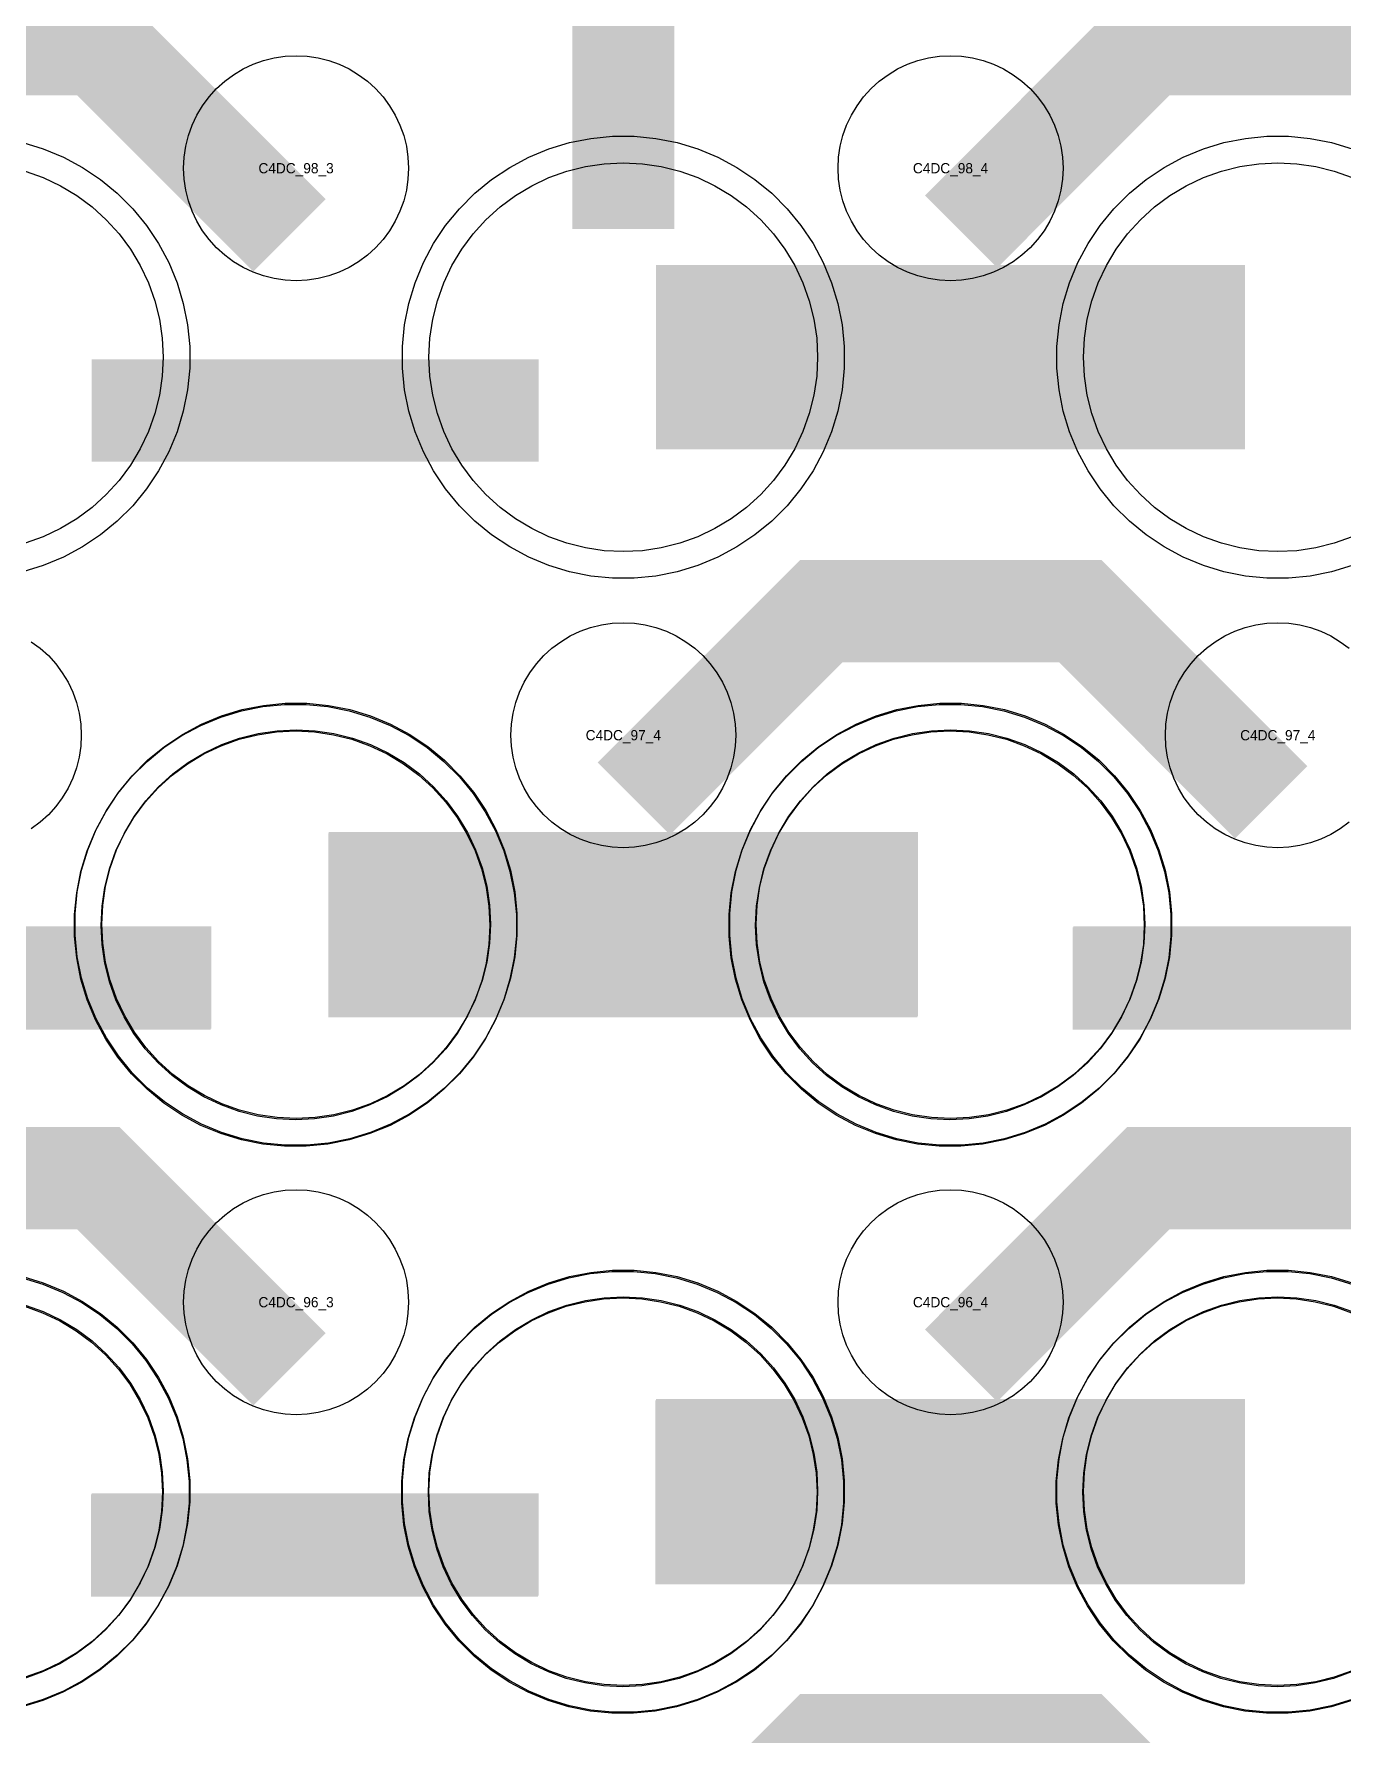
# Model space of a CAD drawing. Extents: x -11880 to 11880, y -14992 to 14992.
# Drawn here: x -10864.1 to -10544.1, y -1597 to -1181.3 of the extents above; entities that cross this region are included whole.
import ezdxf
from ezdxf.enums import TextEntityAlignment as Align

# ---------------------------------------------------------------- set-up
doc = ezdxf.new("R2010")
doc.units = 0
doc.header["$MEASUREMENT"] = 0
for name, color, linetype in [('GDS_775_DT_237', 138, 'CONTINUOUS'), ('RDL1_FS', 34, 'CONTINUOUS'), ('RDL_BS', 160, 'CONTINUOUS')]:
    doc.layers.add(name, color=color, linetype=linetype)

msp = doc.modelspace()

# ---------------------------------------------------------------- linework, layer by layer
at = {"layer": 'RDL1_FS'}
for points in [[(-10720, -1307.794), (-10724.657, -1307.565), (-10729.268, -1306.881), (-10733.791, -1305.749), (-10738.181, -1304.177), (-10742.395, -1302.185), (-10746.395, -1299.787), (-10750.14, -1297.009), (-10753.594, -1293.879), (-10756.724, -1290.425), (-10759.502, -1286.68), (-10761.9, -1282.68), (-10763.892, -1278.466), (-10765.464, -1274.076), (-10766.596, -1269.553), (-10767.28, -1264.942), (-10767.509, -1260.285), (-10767.28, -1255.628), (-10766.596, -1251.017), (-10765.464, -1246.494), (-10763.892, -1242.104), (-10761.9, -1237.89), (-10759.502, -1233.89), (-10756.724, -1230.145), (-10753.594, -1226.691), (-10750.14, -1223.561), (-10746.395, -1220.783), (-10742.395, -1218.385), (-10738.181, -1216.393), (-10733.791, -1214.821), (-10729.268, -1213.689), (-10724.657, -1213.005), (-10720, -1212.776), (-10715.343, -1213.005), (-10710.732, -1213.689), (-10706.209, -1214.821), (-10701.819, -1216.393), (-10697.605, -1218.385), (-10693.605, -1220.783), (-10689.86, -1223.561), (-10686.406, -1226.691), (-10683.276, -1230.145), (-10680.498, -1233.89), (-10678.1, -1237.89), (-10676.108, -1242.104), (-10674.536, -1246.494), (-10673.404, -1251.017), (-10672.72, -1255.628), (-10672.491, -1260.285), (-10672.72, -1264.942), (-10673.404, -1269.553), (-10674.536, -1274.076), (-10676.108, -1278.466), (-10678.1, -1282.68), (-10680.498, -1286.68), (-10683.276, -1290.425), (-10686.406, -1293.879), (-10689.86, -1297.009), (-10693.605, -1299.787), (-10697.605, -1302.185), (-10701.819, -1304.177), (-10706.209, -1305.749), (-10710.732, -1306.881), (-10715.343, -1307.565)], [(-10800, -1446.359), (-10804.657, -1446.13), (-10809.268, -1445.446), (-10813.791, -1444.314), (-10818.181, -1442.742), (-10822.395, -1440.75), (-10826.395, -1438.352), (-10830.14, -1435.574), (-10833.594, -1432.444), (-10836.724, -1428.99), (-10839.502, -1425.245), (-10841.9, -1421.245), (-10843.892, -1417.031), (-10845.464, -1412.641), (-10846.596, -1408.118), (-10847.28, -1403.507), (-10847.509, -1398.85), (-10847.28, -1394.193), (-10846.596, -1389.582), (-10845.464, -1385.059), (-10843.892, -1380.669), (-10841.9, -1376.455), (-10839.502, -1372.455), (-10836.724, -1368.71), (-10833.594, -1365.256), (-10830.14, -1362.126), (-10826.395, -1359.348), (-10822.395, -1356.95), (-10818.181, -1354.958), (-10813.791, -1353.386), (-10809.268, -1352.254), (-10804.657, -1351.57), (-10800, -1351.341), (-10795.343, -1351.57), (-10790.732, -1352.254), (-10786.209, -1353.386), (-10781.819, -1354.958), (-10777.605, -1356.95), (-10773.605, -1359.348), (-10769.86, -1362.126), (-10766.406, -1365.256), (-10763.276, -1368.71), (-10760.498, -1372.455), (-10758.1, -1376.455), (-10756.108, -1380.669), (-10754.536, -1385.059), (-10753.404, -1389.582), (-10752.72, -1394.193), (-10752.491, -1398.85), (-10752.72, -1403.507), (-10753.404, -1408.118), (-10754.536, -1412.641), (-10756.108, -1417.031), (-10758.1, -1421.245), (-10760.498, -1425.245), (-10763.276, -1428.99), (-10766.406, -1432.444), (-10769.86, -1435.574), (-10773.605, -1438.352), (-10777.605, -1440.75), (-10781.819, -1442.742), (-10786.209, -1444.314), (-10790.732, -1445.446), (-10795.343, -1446.13)], [(-10640, -1446.359), (-10644.657, -1446.13), (-10649.268, -1445.446), (-10653.791, -1444.314), (-10658.181, -1442.742), (-10662.395, -1440.75), (-10666.395, -1438.352), (-10670.14, -1435.574), (-10673.594, -1432.444), (-10676.724, -1428.99), (-10679.502, -1425.245), (-10681.9, -1421.245), (-10683.892, -1417.031), (-10685.464, -1412.641), (-10686.596, -1408.118), (-10687.28, -1403.507), (-10687.509, -1398.85), (-10687.28, -1394.193), (-10686.596, -1389.582), (-10685.464, -1385.059), (-10683.892, -1380.669), (-10681.9, -1376.455), (-10679.502, -1372.455), (-10676.724, -1368.71), (-10673.594, -1365.256), (-10670.14, -1362.126), (-10666.395, -1359.348), (-10662.395, -1356.95), (-10658.181, -1354.958), (-10653.791, -1353.386), (-10649.268, -1352.254), (-10644.657, -1351.57), (-10640, -1351.341), (-10635.343, -1351.57), (-10630.732, -1352.254), (-10626.209, -1353.386), (-10621.819, -1354.958), (-10617.605, -1356.95), (-10613.605, -1359.348), (-10609.86, -1362.126), (-10606.406, -1365.256), (-10603.276, -1368.71), (-10600.498, -1372.455), (-10598.1, -1376.455), (-10596.108, -1380.669), (-10594.536, -1385.059), (-10593.404, -1389.582), (-10592.72, -1394.193), (-10592.491, -1398.85), (-10592.72, -1403.507), (-10593.404, -1408.118), (-10594.536, -1412.641), (-10596.108, -1417.031), (-10598.1, -1421.245), (-10600.498, -1425.245), (-10603.276, -1428.99), (-10606.406, -1432.444), (-10609.86, -1435.574), (-10613.605, -1438.352), (-10617.605, -1440.75), (-10621.819, -1442.742), (-10626.209, -1444.314), (-10630.732, -1445.446), (-10635.343, -1446.13)], [(-10720, -1584.924), (-10724.657, -1584.695), (-10729.268, -1584.011), (-10733.791, -1582.879), (-10738.181, -1581.307), (-10742.395, -1579.315), (-10746.395, -1576.917), (-10750.14, -1574.139), (-10753.594, -1571.009), (-10756.724, -1567.555), (-10759.502, -1563.81), (-10761.9, -1559.81), (-10763.892, -1555.596), (-10765.464, -1551.206), (-10766.596, -1546.683), (-10767.28, -1542.072), (-10767.509, -1537.415), (-10767.28, -1532.758), (-10766.596, -1528.147), (-10765.464, -1523.624), (-10763.892, -1519.234), (-10761.9, -1515.02), (-10759.502, -1511.02), (-10756.724, -1507.275), (-10753.594, -1503.821), (-10750.14, -1500.691), (-10746.395, -1497.913), (-10742.395, -1495.515), (-10738.181, -1493.523), (-10733.791, -1491.951), (-10729.268, -1490.819), (-10724.657, -1490.135), (-10720, -1489.906), (-10715.343, -1490.135), (-10710.732, -1490.819), (-10706.209, -1491.951), (-10701.819, -1493.523), (-10697.605, -1495.515), (-10693.605, -1497.913), (-10689.86, -1500.691), (-10686.406, -1503.821), (-10683.276, -1507.275), (-10680.498, -1511.02), (-10678.1, -1515.02), (-10676.108, -1519.234), (-10674.536, -1523.624), (-10673.404, -1528.147), (-10672.72, -1532.758), (-10672.491, -1537.415), (-10672.72, -1542.072), (-10673.404, -1546.683), (-10674.536, -1551.206), (-10676.108, -1555.596), (-10678.1, -1559.81), (-10680.498, -1563.81), (-10683.276, -1567.555), (-10686.406, -1571.009), (-10689.86, -1574.139), (-10693.605, -1576.917), (-10697.605, -1579.315), (-10701.819, -1581.307), (-10706.209, -1582.879), (-10710.732, -1584.011), (-10715.343, -1584.695)]]:
    msp.add_lwpolyline(points, close=True, dxfattribs=at)
for points in [[(-10541.819, -1304.177), (-10546.209, -1305.749), (-10550.732, -1306.881), (-10555.343, -1307.565), (-10560, -1307.794), (-10564.657, -1307.565), (-10569.268, -1306.881), (-10573.791, -1305.749), (-10578.181, -1304.177), (-10582.395, -1302.185), (-10586.395, -1299.787), (-10590.14, -1297.009), (-10593.594, -1293.879), (-10596.724, -1290.425), (-10599.502, -1286.68), (-10601.9, -1282.68), (-10603.892, -1278.466), (-10605.464, -1274.076), (-10606.596, -1269.553), (-10607.28, -1264.942), (-10607.509, -1260.285), (-10607.28, -1255.628), (-10606.596, -1251.017), (-10605.464, -1246.494), (-10603.892, -1242.104), (-10601.9, -1237.89), (-10599.502, -1233.89), (-10596.724, -1230.145), (-10593.594, -1226.691), (-10590.14, -1223.561), (-10586.395, -1220.783), (-10582.395, -1218.385), (-10578.181, -1216.393), (-10573.791, -1214.821), (-10569.268, -1213.689), (-10564.657, -1213.005), (-10560, -1212.776), (-10555.343, -1213.005), (-10550.732, -1213.689), (-10546.209, -1214.821), (-10541.819, -1216.393)], [(-10866.209, -1214.821), (-10861.819, -1216.393), (-10857.605, -1218.385), (-10853.605, -1220.783), (-10849.86, -1223.561), (-10846.406, -1226.691), (-10843.276, -1230.145), (-10840.498, -1233.89), (-10838.1, -1237.89), (-10836.108, -1242.104), (-10834.536, -1246.494), (-10833.404, -1251.017), (-10832.72, -1255.628), (-10832.491, -1260.285), (-10832.72, -1264.942), (-10833.404, -1269.553), (-10834.536, -1274.076), (-10836.108, -1278.466), (-10838.1, -1282.68), (-10840.498, -1286.68), (-10843.276, -1290.425), (-10846.406, -1293.879), (-10849.86, -1297.009), (-10853.605, -1299.787), (-10857.605, -1302.185), (-10861.819, -1304.177), (-10866.209, -1305.749)], [(-10866.209, -1491.951), (-10861.819, -1493.523), (-10857.605, -1495.515), (-10853.605, -1497.913), (-10849.86, -1500.691), (-10846.406, -1503.821), (-10843.276, -1507.275), (-10840.498, -1511.02), (-10838.1, -1515.02), (-10836.108, -1519.234), (-10834.536, -1523.624), (-10833.404, -1528.147), (-10832.72, -1532.758), (-10832.491, -1537.415), (-10832.72, -1542.072), (-10833.404, -1546.683), (-10834.536, -1551.206), (-10836.108, -1555.596), (-10838.1, -1559.81), (-10840.498, -1563.81), (-10843.276, -1567.555), (-10846.406, -1571.009), (-10849.86, -1574.139), (-10853.605, -1576.917), (-10857.605, -1579.315), (-10861.819, -1581.307), (-10866.209, -1582.879)], [(-10541.819, -1581.307), (-10546.209, -1582.879), (-10550.732, -1584.011), (-10555.343, -1584.695), (-10560, -1584.924), (-10564.657, -1584.695), (-10569.268, -1584.011), (-10573.791, -1582.879), (-10578.181, -1581.307), (-10582.395, -1579.315), (-10586.395, -1576.917), (-10590.14, -1574.139), (-10593.594, -1571.009), (-10596.724, -1567.555), (-10599.502, -1563.81), (-10601.9, -1559.81), (-10603.892, -1555.596), (-10605.464, -1551.206), (-10606.596, -1546.683), (-10607.28, -1542.072), (-10607.509, -1537.415), (-10607.28, -1532.758), (-10606.596, -1528.147), (-10605.464, -1523.624), (-10603.892, -1519.234), (-10601.9, -1515.02), (-10599.502, -1511.02), (-10596.724, -1507.275), (-10593.594, -1503.821), (-10590.14, -1500.691), (-10586.395, -1497.913), (-10582.395, -1495.515), (-10578.181, -1493.523), (-10573.791, -1491.951), (-10569.268, -1490.819), (-10564.657, -1490.135), (-10560, -1489.906), (-10555.343, -1490.135), (-10550.732, -1490.819), (-10546.209, -1491.951), (-10541.819, -1493.523)]]:
    msp.add_lwpolyline(points, dxfattribs=at)
for points in [[(-10711.998, -1260.285, 45, 45, 0), (-10639.998, -1260.285, 45, 45, 0)], [(-10639.998, -1260.285, 45, 45, 0), (-10567.998, -1260.285, 45, 45, 0)], [(-10791.998, -1398.85, 45, 45, 0), (-10719.998, -1398.85, 45, 45, 0)], [(-10719.998, -1398.85, 45, 45, 0), (-10647.998, -1398.85, 45, 45, 0)], [(-10711.998, -1537.415, 45, 45, 0), (-10639.998, -1537.415, 45, 45, 0)], [(-10639.998, -1537.415, 45, 45, 0), (-10567.998, -1537.415, 45, 45, 0)]]:
    msp.add_lwpolyline(points, format="xyseb", dxfattribs=at)
at = {"layer": 'RDL1_FS', "color": 241, "true_color": 0xf7abae}
for points in [[(-10800.149, -1446.641), (-10804.806, -1446.412), (-10809.417, -1445.728), (-10813.94, -1444.596), (-10818.33, -1443.024), (-10822.544, -1441.032), (-10826.544, -1438.634), (-10830.289, -1435.856), (-10833.743, -1432.726), (-10836.873, -1429.272), (-10839.651, -1425.527), (-10842.049, -1421.527), (-10844.041, -1417.313), (-10845.613, -1412.923), (-10846.745, -1408.4), (-10847.429, -1403.789), (-10847.658, -1399.132), (-10847.429, -1394.475), (-10846.745, -1389.864), (-10845.613, -1385.341), (-10844.041, -1380.951), (-10842.049, -1376.737), (-10839.651, -1372.737), (-10836.873, -1368.992), (-10833.743, -1365.538), (-10830.289, -1362.408), (-10826.544, -1359.63), (-10822.544, -1357.232), (-10818.33, -1355.24), (-10813.94, -1353.668), (-10809.417, -1352.536), (-10804.806, -1351.852), (-10800.149, -1351.623), (-10795.492, -1351.852), (-10790.881, -1352.536), (-10786.358, -1353.668), (-10781.968, -1355.24), (-10777.754, -1357.232), (-10773.754, -1359.63), (-10770.009, -1362.408), (-10766.555, -1365.538), (-10763.425, -1368.992), (-10760.647, -1372.737), (-10758.249, -1376.737), (-10756.257, -1380.951), (-10754.685, -1385.341), (-10753.553, -1389.864), (-10752.869, -1394.475), (-10752.64, -1399.132), (-10752.869, -1403.789), (-10753.553, -1408.4), (-10754.685, -1412.923), (-10756.257, -1417.313), (-10758.249, -1421.527), (-10760.647, -1425.527), (-10763.425, -1429.272), (-10766.555, -1432.726), (-10770.009, -1435.856), (-10773.754, -1438.634), (-10777.754, -1441.032), (-10781.968, -1443.024), (-10786.358, -1444.596), (-10790.881, -1445.728), (-10795.492, -1446.412)], [(-10640.149, -1446.641), (-10644.806, -1446.412), (-10649.417, -1445.728), (-10653.94, -1444.596), (-10658.33, -1443.024), (-10662.544, -1441.032), (-10666.544, -1438.634), (-10670.289, -1435.856), (-10673.743, -1432.726), (-10676.873, -1429.272), (-10679.651, -1425.527), (-10682.049, -1421.527), (-10684.041, -1417.313), (-10685.613, -1412.923), (-10686.745, -1408.4), (-10687.429, -1403.789), (-10687.658, -1399.132), (-10687.429, -1394.475), (-10686.745, -1389.864), (-10685.613, -1385.341), (-10684.041, -1380.951), (-10682.049, -1376.737), (-10679.651, -1372.737), (-10676.873, -1368.992), (-10673.743, -1365.538), (-10670.289, -1362.408), (-10666.544, -1359.63), (-10662.544, -1357.232), (-10658.33, -1355.24), (-10653.94, -1353.668), (-10649.417, -1352.536), (-10644.806, -1351.852), (-10640.149, -1351.623), (-10635.492, -1351.852), (-10630.881, -1352.536), (-10626.358, -1353.668), (-10621.968, -1355.24), (-10617.754, -1357.232), (-10613.754, -1359.63), (-10610.009, -1362.408), (-10606.555, -1365.538), (-10603.425, -1368.992), (-10600.647, -1372.737), (-10598.249, -1376.737), (-10596.257, -1380.951), (-10594.685, -1385.341), (-10593.553, -1389.864), (-10592.869, -1394.475), (-10592.64, -1399.132), (-10592.869, -1403.789), (-10593.553, -1408.4), (-10594.685, -1412.923), (-10596.257, -1417.313), (-10598.249, -1421.527), (-10600.647, -1425.527), (-10603.425, -1429.272), (-10606.555, -1432.726), (-10610.009, -1435.856), (-10613.754, -1438.634), (-10617.754, -1441.032), (-10621.968, -1443.024), (-10626.358, -1444.596), (-10630.881, -1445.728), (-10635.492, -1446.412)], [(-10720.149, -1585.206), (-10724.806, -1584.977), (-10729.417, -1584.293), (-10733.94, -1583.161), (-10738.33, -1581.589), (-10742.544, -1579.597), (-10746.544, -1577.199), (-10750.289, -1574.421), (-10753.743, -1571.291), (-10756.873, -1567.837), (-10759.651, -1564.092), (-10762.049, -1560.092), (-10764.041, -1555.878), (-10765.613, -1551.488), (-10766.745, -1546.965), (-10767.429, -1542.354), (-10767.658, -1537.697), (-10767.429, -1533.04), (-10766.745, -1528.429), (-10765.613, -1523.906), (-10764.041, -1519.516), (-10762.049, -1515.302), (-10759.651, -1511.302), (-10756.873, -1507.557), (-10753.743, -1504.103), (-10750.289, -1500.973), (-10746.544, -1498.195), (-10742.544, -1495.797), (-10738.33, -1493.805), (-10733.94, -1492.233), (-10729.417, -1491.101), (-10724.806, -1490.417), (-10720.149, -1490.188), (-10715.492, -1490.417), (-10710.881, -1491.101), (-10706.358, -1492.233), (-10701.968, -1493.805), (-10697.754, -1495.797), (-10693.754, -1498.195), (-10690.009, -1500.973), (-10686.555, -1504.103), (-10683.425, -1507.557), (-10680.647, -1511.302), (-10678.249, -1515.302), (-10676.257, -1519.516), (-10674.685, -1523.906), (-10673.553, -1528.429), (-10672.869, -1533.04), (-10672.64, -1537.697), (-10672.869, -1542.354), (-10673.553, -1546.965), (-10674.685, -1551.488), (-10676.257, -1555.878), (-10678.249, -1560.092), (-10680.647, -1564.092), (-10683.425, -1567.837), (-10686.555, -1571.291), (-10690.009, -1574.421), (-10693.754, -1577.199), (-10697.754, -1579.597), (-10701.968, -1581.589), (-10706.358, -1583.161), (-10710.881, -1584.293), (-10715.492, -1584.977)]]:
    msp.add_lwpolyline(points, close=True, dxfattribs=at)
for points in [[(-10792.147, -1399.132, 45, 45, 0), (-10720.147, -1399.132, 45, 45, 0)], [(-10720.147, -1399.132, 45, 45, 0), (-10648.147, -1399.132, 45, 45, 0)], [(-10712.147, -1537.697, 45, 45, 0), (-10640.147, -1537.697, 45, 45, 0)], [(-10640.147, -1537.697, 45, 45, 0), (-10568.147, -1537.697, 45, 45, 0)]]:
    msp.add_lwpolyline(points, format="xyseb", dxfattribs=at)
for points in [[(-10866.358, -1492.233), (-10861.968, -1493.805), (-10857.754, -1495.797), (-10853.754, -1498.195), (-10850.009, -1500.973), (-10846.555, -1504.103), (-10843.425, -1507.557), (-10840.647, -1511.302), (-10838.249, -1515.302), (-10836.257, -1519.516), (-10834.685, -1523.906), (-10833.553, -1528.429), (-10832.869, -1533.04), (-10832.64, -1537.697), (-10832.869, -1542.354), (-10833.553, -1546.965), (-10834.685, -1551.488), (-10836.257, -1555.878), (-10838.249, -1560.092), (-10840.647, -1564.092), (-10843.425, -1567.837), (-10846.555, -1571.291), (-10850.009, -1574.421), (-10853.754, -1577.199), (-10857.754, -1579.597), (-10861.968, -1581.589), (-10866.358, -1583.161)], [(-10541.968, -1581.589), (-10546.358, -1583.161), (-10550.881, -1584.293), (-10555.492, -1584.977), (-10560.149, -1585.206), (-10564.806, -1584.977), (-10569.417, -1584.293), (-10573.94, -1583.161), (-10578.33, -1581.589), (-10582.544, -1579.597), (-10586.544, -1577.199), (-10590.289, -1574.421), (-10593.743, -1571.291), (-10596.873, -1567.837), (-10599.651, -1564.092), (-10602.049, -1560.092), (-10604.041, -1555.878), (-10605.613, -1551.488), (-10606.745, -1546.965), (-10607.429, -1542.354), (-10607.658, -1537.697), (-10607.429, -1533.04), (-10606.745, -1528.429), (-10605.613, -1523.906), (-10604.041, -1519.516), (-10602.049, -1515.302), (-10599.651, -1511.302), (-10596.873, -1507.557), (-10593.743, -1504.103), (-10590.289, -1500.973), (-10586.544, -1498.195), (-10582.544, -1495.797), (-10578.33, -1493.805), (-10573.94, -1492.233), (-10569.417, -1491.101), (-10564.806, -1490.417), (-10560.149, -1490.188), (-10555.492, -1490.417), (-10550.881, -1491.101), (-10546.358, -1492.233), (-10541.968, -1493.805)]]:
    msp.add_lwpolyline(points, dxfattribs=at)
at = {"layer": 'RDL_BS'}
for points in [[(-10720, -1228.945, 25, 25, 0), (-10720, -1122.168, 25, 25, 0)], [(-10720, -1228.945, 25, 25, 0), (-10720, -1122.168, 25, 25, 0)], [(-10801.599, -1230.498, 25, 25, 0), (-10848.313, -1183.784, 25, 25, 0), (-10878.071, -1183.784, 25, 25, 0)], [(-10637.438, -1229.599, 25, 25, 0), (-10591.623, -1183.784, 25, 25, 0), (-10558.07, -1183.784, 25, 25, 0)], [(-10481.599, -1230.498, 25, 25, 0), (-10528.313, -1183.784, 25, 25, 0), (-10558.071, -1183.784, 25, 25, 0)], [(-10849.984, -1273.298, 25, 25, 0), (-10740.719, -1273.298, 25, 25, 0)], [(-10717.438, -1368.164, 25, 25, 0), (-10671.623, -1322.349, 25, 25, 0), (-10638.07, -1322.349, 25, 25, 0)], [(-10561.599, -1369.063, 25, 25, 0), (-10608.313, -1322.349, 25, 25, 0), (-10638.071, -1322.349, 25, 25, 0)], [(-10929.984, -1411.863, 25, 25, 0), (-10820.719, -1411.863, 25, 25, 0)], [(-10609.984, -1411.863, 25, 25, 0), (-10500.719, -1411.863, 25, 25, 0)], [(-10801.599, -1507.628, 25, 25, 0), (-10848.313, -1460.914, 25, 25, 0), (-10878.071, -1460.914, 25, 25, 0)], [(-10637.438, -1506.729, 25, 25, 0), (-10591.623, -1460.914, 25, 25, 0), (-10558.07, -1460.914, 25, 25, 0)], [(-10481.599, -1507.628, 25, 25, 0), (-10528.313, -1460.914, 25, 25, 0), (-10558.071, -1460.914, 25, 25, 0)], [(-10849.984, -1550.428, 25, 25, 0), (-10740.719, -1550.428, 25, 25, 0)], [(-10717.438, -1645.294, 25, 25, 0), (-10671.623, -1599.479, 25, 25, 0), (-10638.07, -1599.479, 25, 25, 0)], [(-10561.599, -1646.193, 25, 25, 0), (-10608.313, -1599.479, 25, 25, 0), (-10638.071, -1599.479, 25, 25, 0)]]:
    msp.add_lwpolyline(points, format="xyseb", dxfattribs=at)
for points in [[(-10800, -1241.591), (-10802.693, -1241.459), (-10805.365, -1241.063), (-10807.984, -1240.406), (-10810.519, -1239.499), (-10812.956, -1238.347), (-10815.28, -1236.954), (-10817.443, -1235.351), (-10819.442, -1233.539), (-10821.254, -1231.54), (-10822.857, -1229.377), (-10824.25, -1227.053), (-10825.402, -1224.616), (-10826.309, -1222.081), (-10826.966, -1219.462), (-10827.362, -1216.79), (-10827.494, -1214.097), (-10827.362, -1211.404), (-10826.966, -1208.732), (-10826.309, -1206.113), (-10825.402, -1203.578), (-10824.25, -1201.141), (-10822.857, -1198.817), (-10821.254, -1196.654), (-10819.442, -1194.655), (-10817.443, -1192.843), (-10815.28, -1191.24), (-10812.956, -1189.847), (-10810.519, -1188.695), (-10807.984, -1187.788), (-10805.365, -1187.131), (-10802.693, -1186.735), (-10800, -1186.603), (-10797.307, -1186.735), (-10794.635, -1187.131), (-10792.016, -1187.788), (-10789.481, -1188.695), (-10787.044, -1189.847), (-10784.72, -1191.24), (-10782.557, -1192.843), (-10780.558, -1194.655), (-10778.746, -1196.654), (-10777.143, -1198.817), (-10775.75, -1201.141), (-10774.598, -1203.578), (-10773.691, -1206.113), (-10773.034, -1208.732), (-10772.638, -1211.404), (-10772.506, -1214.097), (-10772.638, -1216.79), (-10773.034, -1219.462), (-10773.691, -1222.081), (-10774.598, -1224.616), (-10775.75, -1227.053), (-10777.143, -1229.377), (-10778.746, -1231.54), (-10780.558, -1233.539), (-10782.557, -1235.351), (-10784.72, -1236.954), (-10787.044, -1238.347), (-10789.481, -1239.499), (-10792.016, -1240.406), (-10794.635, -1241.063), (-10797.307, -1241.459)], [(-10640, -1241.591), (-10642.693, -1241.459), (-10645.365, -1241.063), (-10647.984, -1240.406), (-10650.519, -1239.499), (-10652.956, -1238.347), (-10655.28, -1236.954), (-10657.443, -1235.351), (-10659.442, -1233.539), (-10661.254, -1231.54), (-10662.857, -1229.377), (-10664.25, -1227.053), (-10665.402, -1224.616), (-10666.309, -1222.081), (-10666.966, -1219.462), (-10667.362, -1216.79), (-10667.494, -1214.097), (-10667.362, -1211.404), (-10666.966, -1208.732), (-10666.309, -1206.113), (-10665.402, -1203.578), (-10664.25, -1201.141), (-10662.857, -1198.817), (-10661.254, -1196.654), (-10659.442, -1194.655), (-10657.443, -1192.843), (-10655.28, -1191.24), (-10652.956, -1189.847), (-10650.519, -1188.695), (-10647.984, -1187.788), (-10645.365, -1187.131), (-10642.693, -1186.735), (-10640, -1186.603), (-10637.307, -1186.735), (-10634.635, -1187.131), (-10632.016, -1187.788), (-10629.481, -1188.695), (-10627.044, -1189.847), (-10624.72, -1191.24), (-10622.557, -1192.843), (-10620.558, -1194.655), (-10618.746, -1196.654), (-10617.143, -1198.817), (-10615.75, -1201.141), (-10614.598, -1203.578), (-10613.691, -1206.113), (-10613.034, -1208.732), (-10612.638, -1211.404), (-10612.506, -1214.097), (-10612.638, -1216.79), (-10613.034, -1219.462), (-10613.691, -1222.081), (-10614.598, -1224.616), (-10615.75, -1227.053), (-10617.143, -1229.377), (-10618.746, -1231.54), (-10620.558, -1233.539), (-10622.557, -1235.351), (-10624.72, -1236.954), (-10627.044, -1238.347), (-10629.481, -1239.499), (-10632.016, -1240.406), (-10634.635, -1241.063), (-10637.307, -1241.459)], [(-10722.644, -1314.285), (-10727.938, -1313.768), (-10733.165, -1312.722), (-10738.205, -1311.191), (-10743.115, -1309.16), (-10747.777, -1306.668), (-10752.191, -1303.721), (-10756.292, -1300.359), (-10760.074, -1296.577), (-10763.436, -1292.476), (-10766.383, -1288.062), (-10768.875, -1283.4), (-10770.906, -1278.49), (-10772.437, -1273.45), (-10773.483, -1268.223), (-10774, -1262.929), (-10774, -1257.641), (-10773.483, -1252.347), (-10772.437, -1247.12), (-10770.906, -1242.08), (-10768.875, -1237.17), (-10766.383, -1232.508), (-10763.436, -1228.094), (-10760.074, -1223.993), (-10756.292, -1220.211), (-10752.191, -1216.849), (-10747.777, -1213.902), (-10743.115, -1211.41), (-10738.205, -1209.379), (-10733.165, -1207.848), (-10727.938, -1206.802), (-10722.644, -1206.285), (-10717.356, -1206.285), (-10712.062, -1206.802), (-10706.835, -1207.848), (-10701.795, -1209.379), (-10696.885, -1211.41), (-10692.223, -1213.902), (-10687.809, -1216.849), (-10683.708, -1220.211), (-10679.926, -1223.993), (-10676.564, -1228.094), (-10673.617, -1232.508), (-10671.125, -1237.17), (-10669.094, -1242.08), (-10667.563, -1247.12), (-10666.517, -1252.347), (-10666, -1257.641), (-10666, -1262.929), (-10666.517, -1268.223), (-10667.563, -1273.45), (-10669.094, -1278.49), (-10671.125, -1283.4), (-10673.617, -1288.062), (-10676.564, -1292.476), (-10679.926, -1296.577), (-10683.708, -1300.359), (-10687.809, -1303.721), (-10692.223, -1306.668), (-10696.885, -1309.16), (-10701.795, -1311.191), (-10706.835, -1312.722), (-10712.062, -1313.768), (-10717.356, -1314.285)], [(-10720, -1380.156), (-10722.693, -1380.024), (-10725.365, -1379.628), (-10727.984, -1378.971), (-10730.519, -1378.064), (-10732.956, -1376.912), (-10735.28, -1375.519), (-10737.443, -1373.916), (-10739.442, -1372.104), (-10741.254, -1370.105), (-10742.857, -1367.942), (-10744.25, -1365.618), (-10745.402, -1363.181), (-10746.309, -1360.646), (-10746.966, -1358.027), (-10747.362, -1355.355), (-10747.494, -1352.662), (-10747.362, -1349.969), (-10746.966, -1347.297), (-10746.309, -1344.678), (-10745.402, -1342.143), (-10744.25, -1339.706), (-10742.857, -1337.382), (-10741.254, -1335.219), (-10739.442, -1333.22), (-10737.443, -1331.408), (-10735.28, -1329.805), (-10732.956, -1328.412), (-10730.519, -1327.26), (-10727.984, -1326.353), (-10725.365, -1325.696), (-10722.693, -1325.3), (-10720, -1325.168), (-10717.307, -1325.3), (-10714.635, -1325.696), (-10712.016, -1326.353), (-10709.481, -1327.26), (-10707.044, -1328.412), (-10704.72, -1329.805), (-10702.557, -1331.408), (-10700.558, -1333.22), (-10698.746, -1335.219), (-10697.143, -1337.382), (-10695.75, -1339.706), (-10694.598, -1342.143), (-10693.691, -1344.678), (-10693.034, -1347.297), (-10692.638, -1349.969), (-10692.506, -1352.662), (-10692.638, -1355.355), (-10693.034, -1358.027), (-10693.691, -1360.646), (-10694.598, -1363.181), (-10695.75, -1365.618), (-10697.143, -1367.942), (-10698.746, -1370.105), (-10700.558, -1372.104), (-10702.557, -1373.916), (-10704.72, -1375.519), (-10707.044, -1376.912), (-10709.481, -1378.064), (-10712.016, -1378.971), (-10714.635, -1379.628), (-10717.307, -1380.024)], [(-10802.644, -1452.85), (-10807.938, -1452.333), (-10813.165, -1451.287), (-10818.205, -1449.756), (-10823.115, -1447.725), (-10827.777, -1445.233), (-10832.191, -1442.286), (-10836.292, -1438.924), (-10840.074, -1435.142), (-10843.436, -1431.041), (-10846.383, -1426.627), (-10848.875, -1421.965), (-10850.906, -1417.055), (-10852.437, -1412.015), (-10853.483, -1406.788), (-10854, -1401.494), (-10854, -1396.206), (-10853.483, -1390.912), (-10852.437, -1385.685), (-10850.906, -1380.645), (-10848.875, -1375.735), (-10846.383, -1371.073), (-10843.436, -1366.659), (-10840.074, -1362.558), (-10836.292, -1358.776), (-10832.191, -1355.414), (-10827.777, -1352.467), (-10823.115, -1349.975), (-10818.205, -1347.944), (-10813.165, -1346.413), (-10807.938, -1345.367), (-10802.644, -1344.85), (-10797.356, -1344.85), (-10792.062, -1345.367), (-10786.835, -1346.413), (-10781.795, -1347.944), (-10776.885, -1349.975), (-10772.223, -1352.467), (-10767.809, -1355.414), (-10763.708, -1358.776), (-10759.926, -1362.558), (-10756.564, -1366.659), (-10753.617, -1371.073), (-10751.125, -1375.735), (-10749.094, -1380.645), (-10747.563, -1385.685), (-10746.517, -1390.912), (-10746, -1396.206), (-10746, -1401.494), (-10746.517, -1406.788), (-10747.563, -1412.015), (-10749.094, -1417.055), (-10751.125, -1421.965), (-10753.617, -1426.627), (-10756.564, -1431.041), (-10759.926, -1435.142), (-10763.708, -1438.924), (-10767.809, -1442.286), (-10772.223, -1445.233), (-10776.885, -1447.725), (-10781.795, -1449.756), (-10786.835, -1451.287), (-10792.062, -1452.333), (-10797.356, -1452.85)], [(-10642.644, -1452.85), (-10647.938, -1452.333), (-10653.165, -1451.287), (-10658.205, -1449.756), (-10663.115, -1447.725), (-10667.777, -1445.233), (-10672.191, -1442.286), (-10676.292, -1438.924), (-10680.074, -1435.142), (-10683.436, -1431.041), (-10686.383, -1426.627), (-10688.875, -1421.965), (-10690.906, -1417.055), (-10692.437, -1412.015), (-10693.483, -1406.788), (-10694, -1401.494), (-10694, -1396.206), (-10693.483, -1390.912), (-10692.437, -1385.685), (-10690.906, -1380.645), (-10688.875, -1375.735), (-10686.383, -1371.073), (-10683.436, -1366.659), (-10680.074, -1362.558), (-10676.292, -1358.776), (-10672.191, -1355.414), (-10667.777, -1352.467), (-10663.115, -1349.975), (-10658.205, -1347.944), (-10653.165, -1346.413), (-10647.938, -1345.367), (-10642.644, -1344.85), (-10637.356, -1344.85), (-10632.062, -1345.367), (-10626.835, -1346.413), (-10621.795, -1347.944), (-10616.885, -1349.975), (-10612.223, -1352.467), (-10607.809, -1355.414), (-10603.708, -1358.776), (-10599.926, -1362.558), (-10596.564, -1366.659), (-10593.617, -1371.073), (-10591.125, -1375.735), (-10589.094, -1380.645), (-10587.563, -1385.685), (-10586.517, -1390.912), (-10586, -1396.206), (-10586, -1401.494), (-10586.517, -1406.788), (-10587.563, -1412.015), (-10589.094, -1417.055), (-10591.125, -1421.965), (-10593.617, -1426.627), (-10596.564, -1431.041), (-10599.926, -1435.142), (-10603.708, -1438.924), (-10607.809, -1442.286), (-10612.223, -1445.233), (-10616.885, -1447.725), (-10621.795, -1449.756), (-10626.835, -1451.287), (-10632.062, -1452.333), (-10637.356, -1452.85)], [(-10800, -1518.721), (-10802.693, -1518.589), (-10805.365, -1518.193), (-10807.984, -1517.536), (-10810.519, -1516.629), (-10812.956, -1515.477), (-10815.28, -1514.084), (-10817.443, -1512.481), (-10819.442, -1510.669), (-10821.254, -1508.67), (-10822.857, -1506.507), (-10824.25, -1504.183), (-10825.402, -1501.746), (-10826.309, -1499.211), (-10826.966, -1496.592), (-10827.362, -1493.92), (-10827.494, -1491.227), (-10827.362, -1488.534), (-10826.966, -1485.862), (-10826.309, -1483.243), (-10825.402, -1480.708), (-10824.25, -1478.271), (-10822.857, -1475.947), (-10821.254, -1473.784), (-10819.442, -1471.785), (-10817.443, -1469.973), (-10815.28, -1468.37), (-10812.956, -1466.977), (-10810.519, -1465.825), (-10807.984, -1464.918), (-10805.365, -1464.261), (-10802.693, -1463.865), (-10800, -1463.733), (-10797.307, -1463.865), (-10794.635, -1464.261), (-10792.016, -1464.918), (-10789.481, -1465.825), (-10787.044, -1466.977), (-10784.72, -1468.37), (-10782.557, -1469.973), (-10780.558, -1471.785), (-10778.746, -1473.784), (-10777.143, -1475.947), (-10775.75, -1478.271), (-10774.598, -1480.708), (-10773.691, -1483.243), (-10773.034, -1485.862), (-10772.638, -1488.534), (-10772.506, -1491.227), (-10772.638, -1493.92), (-10773.034, -1496.592), (-10773.691, -1499.211), (-10774.598, -1501.746), (-10775.75, -1504.183), (-10777.143, -1506.507), (-10778.746, -1508.67), (-10780.558, -1510.669), (-10782.557, -1512.481), (-10784.72, -1514.084), (-10787.044, -1515.477), (-10789.481, -1516.629), (-10792.016, -1517.536), (-10794.635, -1518.193), (-10797.307, -1518.589)], [(-10640, -1518.721), (-10642.693, -1518.589), (-10645.365, -1518.193), (-10647.984, -1517.536), (-10650.519, -1516.629), (-10652.956, -1515.477), (-10655.28, -1514.084), (-10657.443, -1512.481), (-10659.442, -1510.669), (-10661.254, -1508.67), (-10662.857, -1506.507), (-10664.25, -1504.183), (-10665.402, -1501.746), (-10666.309, -1499.211), (-10666.966, -1496.592), (-10667.362, -1493.92), (-10667.494, -1491.227), (-10667.362, -1488.534), (-10666.966, -1485.862), (-10666.309, -1483.243), (-10665.402, -1480.708), (-10664.25, -1478.271), (-10662.857, -1475.947), (-10661.254, -1473.784), (-10659.442, -1471.785), (-10657.443, -1469.973), (-10655.28, -1468.37), (-10652.956, -1466.977), (-10650.519, -1465.825), (-10647.984, -1464.918), (-10645.365, -1464.261), (-10642.693, -1463.865), (-10640, -1463.733), (-10637.307, -1463.865), (-10634.635, -1464.261), (-10632.016, -1464.918), (-10629.481, -1465.825), (-10627.044, -1466.977), (-10624.72, -1468.37), (-10622.557, -1469.973), (-10620.558, -1471.785), (-10618.746, -1473.784), (-10617.143, -1475.947), (-10615.75, -1478.271), (-10614.598, -1480.708), (-10613.691, -1483.243), (-10613.034, -1485.862), (-10612.638, -1488.534), (-10612.506, -1491.227), (-10612.638, -1493.92), (-10613.034, -1496.592), (-10613.691, -1499.211), (-10614.598, -1501.746), (-10615.75, -1504.183), (-10617.143, -1506.507), (-10618.746, -1508.67), (-10620.558, -1510.669), (-10622.557, -1512.481), (-10624.72, -1514.084), (-10627.044, -1515.477), (-10629.481, -1516.629), (-10632.016, -1517.536), (-10634.635, -1518.193), (-10637.307, -1518.589)], [(-10722.644, -1591.415), (-10727.938, -1590.898), (-10733.165, -1589.852), (-10738.205, -1588.321), (-10743.115, -1586.29), (-10747.777, -1583.798), (-10752.191, -1580.851), (-10756.292, -1577.489), (-10760.074, -1573.707), (-10763.436, -1569.606), (-10766.383, -1565.192), (-10768.875, -1560.53), (-10770.906, -1555.62), (-10772.437, -1550.58), (-10773.483, -1545.353), (-10774, -1540.059), (-10774, -1534.771), (-10773.483, -1529.477), (-10772.437, -1524.25), (-10770.906, -1519.21), (-10768.875, -1514.3), (-10766.383, -1509.638), (-10763.436, -1505.224), (-10760.074, -1501.123), (-10756.292, -1497.341), (-10752.191, -1493.979), (-10747.777, -1491.032), (-10743.115, -1488.54), (-10738.205, -1486.509), (-10733.165, -1484.978), (-10727.938, -1483.932), (-10722.644, -1483.415), (-10717.356, -1483.415), (-10712.062, -1483.932), (-10706.835, -1484.978), (-10701.795, -1486.509), (-10696.885, -1488.54), (-10692.223, -1491.032), (-10687.809, -1493.979), (-10683.708, -1497.341), (-10679.926, -1501.123), (-10676.564, -1505.224), (-10673.617, -1509.638), (-10671.125, -1514.3), (-10669.094, -1519.21), (-10667.563, -1524.25), (-10666.517, -1529.477), (-10666, -1534.771), (-10666, -1540.059), (-10666.517, -1545.353), (-10667.563, -1550.58), (-10669.094, -1555.62), (-10671.125, -1560.53), (-10673.617, -1565.192), (-10676.564, -1569.606), (-10679.926, -1573.707), (-10683.708, -1577.489), (-10687.809, -1580.851), (-10692.223, -1583.798), (-10696.885, -1586.29), (-10701.795, -1588.321), (-10706.835, -1589.852), (-10712.062, -1590.898), (-10717.356, -1591.415)]]:
    msp.add_lwpolyline(points, close=True, dxfattribs=at)
for points in [[(-10866.835, -1207.848), (-10861.795, -1209.379), (-10856.885, -1211.41), (-10852.223, -1213.902), (-10847.809, -1216.849), (-10843.708, -1220.211), (-10839.926, -1223.993), (-10836.564, -1228.094), (-10833.617, -1232.508), (-10831.125, -1237.17), (-10829.094, -1242.08), (-10827.563, -1247.12), (-10826.517, -1252.347), (-10826, -1257.641), (-10826, -1262.929), (-10826.517, -1268.223), (-10827.563, -1273.45), (-10829.094, -1278.49), (-10831.125, -1283.4), (-10833.617, -1288.062), (-10836.564, -1292.476), (-10839.926, -1296.577), (-10843.708, -1300.359), (-10847.809, -1303.721), (-10852.223, -1306.668), (-10856.885, -1309.16), (-10861.795, -1311.191), (-10866.835, -1312.722)], [(-10541.795, -1311.191), (-10546.835, -1312.722), (-10552.062, -1313.768), (-10557.356, -1314.285), (-10562.644, -1314.285), (-10567.938, -1313.768), (-10573.165, -1312.722), (-10578.205, -1311.191), (-10583.115, -1309.16), (-10587.777, -1306.668), (-10592.191, -1303.721), (-10596.292, -1300.359), (-10600.074, -1296.577), (-10603.436, -1292.476), (-10606.383, -1288.062), (-10608.875, -1283.4), (-10610.906, -1278.49), (-10612.437, -1273.45), (-10613.483, -1268.223), (-10614, -1262.929), (-10614, -1257.641), (-10613.483, -1252.347), (-10612.437, -1247.12), (-10610.906, -1242.08), (-10608.875, -1237.17), (-10606.383, -1232.508), (-10603.436, -1228.094), (-10600.074, -1223.993), (-10596.292, -1220.211), (-10592.191, -1216.849), (-10587.777, -1213.902), (-10583.115, -1211.41), (-10578.205, -1209.379), (-10573.165, -1207.848), (-10567.938, -1206.802), (-10562.644, -1206.285), (-10557.356, -1206.285), (-10552.062, -1206.802), (-10546.835, -1207.848), (-10541.795, -1209.379)], [(-10542.557, -1373.916), (-10544.72, -1375.519), (-10547.044, -1376.912), (-10549.481, -1378.064), (-10552.016, -1378.971), (-10554.635, -1379.628), (-10557.307, -1380.024), (-10560, -1380.156), (-10562.693, -1380.024), (-10565.365, -1379.628), (-10567.984, -1378.971), (-10570.519, -1378.064), (-10572.956, -1376.912), (-10575.28, -1375.519), (-10577.443, -1373.916), (-10579.442, -1372.104), (-10581.254, -1370.105), (-10582.857, -1367.942), (-10584.25, -1365.618), (-10585.402, -1363.181), (-10586.309, -1360.646), (-10586.966, -1358.027), (-10587.362, -1355.355), (-10587.494, -1352.662), (-10587.362, -1349.969), (-10586.966, -1347.297), (-10586.309, -1344.678), (-10585.402, -1342.143), (-10584.25, -1339.706), (-10582.857, -1337.382), (-10581.254, -1335.219), (-10579.442, -1333.22), (-10577.443, -1331.408), (-10575.28, -1329.805), (-10572.956, -1328.412), (-10570.519, -1327.26), (-10567.984, -1326.353), (-10565.365, -1325.696), (-10562.693, -1325.3), (-10560, -1325.168), (-10557.307, -1325.3), (-10554.635, -1325.696), (-10552.016, -1326.353), (-10549.481, -1327.26), (-10547.044, -1328.412), (-10544.72, -1329.805), (-10542.557, -1331.408)], [(-10864.72, -1329.805), (-10862.557, -1331.408), (-10860.558, -1333.22), (-10858.746, -1335.219), (-10857.143, -1337.382), (-10855.75, -1339.706), (-10854.598, -1342.143), (-10853.691, -1344.678), (-10853.034, -1347.297), (-10852.638, -1349.969), (-10852.506, -1352.662), (-10852.638, -1355.355), (-10853.034, -1358.027), (-10853.691, -1360.646), (-10854.598, -1363.181), (-10855.75, -1365.618), (-10857.143, -1367.942), (-10858.746, -1370.105), (-10860.558, -1372.104), (-10862.557, -1373.916), (-10864.72, -1375.519)], [(-10541.795, -1588.321), (-10546.835, -1589.852), (-10552.062, -1590.898), (-10557.356, -1591.415), (-10562.644, -1591.415), (-10567.938, -1590.898), (-10573.165, -1589.852), (-10578.205, -1588.321), (-10583.115, -1586.29), (-10587.777, -1583.798), (-10592.191, -1580.851), (-10596.292, -1577.489), (-10600.074, -1573.707), (-10603.436, -1569.606), (-10606.383, -1565.192), (-10608.875, -1560.53), (-10610.906, -1555.62), (-10612.437, -1550.58), (-10613.483, -1545.353), (-10614, -1540.059), (-10614, -1534.771), (-10613.483, -1529.477), (-10612.437, -1524.25), (-10610.906, -1519.21), (-10608.875, -1514.3), (-10606.383, -1509.638), (-10603.436, -1505.224), (-10600.074, -1501.123), (-10596.292, -1497.341), (-10592.191, -1493.979), (-10587.777, -1491.032), (-10583.115, -1488.54), (-10578.205, -1486.509), (-10573.165, -1484.978), (-10567.938, -1483.932), (-10562.644, -1483.415), (-10557.356, -1483.415), (-10552.062, -1483.932), (-10546.835, -1484.978), (-10541.795, -1486.509)], [(-10866.835, -1484.978), (-10861.795, -1486.509), (-10856.885, -1488.54), (-10852.223, -1491.032), (-10847.809, -1493.979), (-10843.708, -1497.341), (-10839.926, -1501.123), (-10836.564, -1505.224), (-10833.617, -1509.638), (-10831.125, -1514.3), (-10829.094, -1519.21), (-10827.563, -1524.25), (-10826.517, -1529.477), (-10826, -1534.771), (-10826, -1540.059), (-10826.517, -1545.353), (-10827.563, -1550.58), (-10829.094, -1555.62), (-10831.125, -1560.53), (-10833.617, -1565.192), (-10836.564, -1569.606), (-10839.926, -1573.707), (-10843.708, -1577.489), (-10847.809, -1580.851), (-10852.223, -1583.798), (-10856.885, -1586.29), (-10861.795, -1588.321), (-10866.835, -1589.852)]]:
    msp.add_lwpolyline(points, dxfattribs=at)
at = {"layer": 'RDL_BS', "color": 241, "true_color": 0xf7abae}
for points in [[(-10802.793, -1453.132), (-10808.087, -1452.615), (-10813.314, -1451.569), (-10818.354, -1450.038), (-10823.264, -1448.007), (-10827.926, -1445.515), (-10832.34, -1442.568), (-10836.441, -1439.206), (-10840.223, -1435.424), (-10843.585, -1431.323), (-10846.532, -1426.909), (-10849.024, -1422.247), (-10851.055, -1417.337), (-10852.586, -1412.297), (-10853.632, -1407.07), (-10854.149, -1401.776), (-10854.149, -1396.488), (-10853.632, -1391.194), (-10852.586, -1385.967), (-10851.055, -1380.927), (-10849.024, -1376.017), (-10846.532, -1371.355), (-10843.585, -1366.941), (-10840.223, -1362.84), (-10836.441, -1359.058), (-10832.34, -1355.696), (-10827.926, -1352.749), (-10823.264, -1350.257), (-10818.354, -1348.226), (-10813.314, -1346.695), (-10808.087, -1345.649), (-10802.793, -1345.132), (-10797.505, -1345.132), (-10792.211, -1345.649), (-10786.984, -1346.695), (-10781.944, -1348.226), (-10777.034, -1350.257), (-10772.372, -1352.749), (-10767.958, -1355.696), (-10763.857, -1359.058), (-10760.075, -1362.84), (-10756.713, -1366.941), (-10753.766, -1371.355), (-10751.274, -1376.017), (-10749.243, -1380.927), (-10747.712, -1385.967), (-10746.666, -1391.194), (-10746.149, -1396.488), (-10746.149, -1401.776), (-10746.666, -1407.07), (-10747.712, -1412.297), (-10749.243, -1417.337), (-10751.274, -1422.247), (-10753.766, -1426.909), (-10756.713, -1431.323), (-10760.075, -1435.424), (-10763.857, -1439.206), (-10767.958, -1442.568), (-10772.372, -1445.515), (-10777.034, -1448.007), (-10781.944, -1450.038), (-10786.984, -1451.569), (-10792.211, -1452.615), (-10797.505, -1453.132)], [(-10642.793, -1453.132), (-10648.087, -1452.615), (-10653.314, -1451.569), (-10658.354, -1450.038), (-10663.264, -1448.007), (-10667.926, -1445.515), (-10672.34, -1442.568), (-10676.441, -1439.206), (-10680.223, -1435.424), (-10683.585, -1431.323), (-10686.532, -1426.909), (-10689.024, -1422.247), (-10691.055, -1417.337), (-10692.586, -1412.297), (-10693.632, -1407.07), (-10694.149, -1401.776), (-10694.149, -1396.488), (-10693.632, -1391.194), (-10692.586, -1385.967), (-10691.055, -1380.927), (-10689.024, -1376.017), (-10686.532, -1371.355), (-10683.585, -1366.941), (-10680.223, -1362.84), (-10676.441, -1359.058), (-10672.34, -1355.696), (-10667.926, -1352.749), (-10663.264, -1350.257), (-10658.354, -1348.226), (-10653.314, -1346.695), (-10648.087, -1345.649), (-10642.793, -1345.132), (-10637.505, -1345.132), (-10632.211, -1345.649), (-10626.984, -1346.695), (-10621.944, -1348.226), (-10617.034, -1350.257), (-10612.372, -1352.749), (-10607.958, -1355.696), (-10603.857, -1359.058), (-10600.075, -1362.84), (-10596.713, -1366.941), (-10593.766, -1371.355), (-10591.274, -1376.017), (-10589.243, -1380.927), (-10587.712, -1385.967), (-10586.666, -1391.194), (-10586.149, -1396.488), (-10586.149, -1401.776), (-10586.666, -1407.07), (-10587.712, -1412.297), (-10589.243, -1417.337), (-10591.274, -1422.247), (-10593.766, -1426.909), (-10596.713, -1431.323), (-10600.075, -1435.424), (-10603.857, -1439.206), (-10607.958, -1442.568), (-10612.372, -1445.515), (-10617.034, -1448.007), (-10621.944, -1450.038), (-10626.984, -1451.569), (-10632.211, -1452.615), (-10637.505, -1453.132)], [(-10722.793, -1591.697), (-10728.087, -1591.18), (-10733.314, -1590.134), (-10738.354, -1588.603), (-10743.264, -1586.572), (-10747.926, -1584.08), (-10752.34, -1581.133), (-10756.441, -1577.771), (-10760.223, -1573.989), (-10763.585, -1569.888), (-10766.532, -1565.474), (-10769.024, -1560.812), (-10771.055, -1555.902), (-10772.586, -1550.862), (-10773.632, -1545.635), (-10774.149, -1540.341), (-10774.149, -1535.053), (-10773.632, -1529.759), (-10772.586, -1524.532), (-10771.055, -1519.492), (-10769.024, -1514.582), (-10766.532, -1509.92), (-10763.585, -1505.506), (-10760.223, -1501.405), (-10756.441, -1497.623), (-10752.34, -1494.261), (-10747.926, -1491.314), (-10743.264, -1488.822), (-10738.354, -1486.791), (-10733.314, -1485.26), (-10728.087, -1484.214), (-10722.793, -1483.697), (-10717.505, -1483.697), (-10712.211, -1484.214), (-10706.984, -1485.26), (-10701.944, -1486.791), (-10697.034, -1488.822), (-10692.372, -1491.314), (-10687.958, -1494.261), (-10683.857, -1497.623), (-10680.075, -1501.405), (-10676.713, -1505.506), (-10673.766, -1509.92), (-10671.274, -1514.582), (-10669.243, -1519.492), (-10667.712, -1524.532), (-10666.666, -1529.759), (-10666.149, -1535.053), (-10666.149, -1540.341), (-10666.666, -1545.635), (-10667.712, -1550.862), (-10669.243, -1555.902), (-10671.274, -1560.812), (-10673.766, -1565.474), (-10676.713, -1569.888), (-10680.075, -1573.989), (-10683.857, -1577.771), (-10687.958, -1581.133), (-10692.372, -1584.08), (-10697.034, -1586.572), (-10701.944, -1588.603), (-10706.984, -1590.134), (-10712.211, -1591.18), (-10717.505, -1591.697)]]:
    msp.add_lwpolyline(points, close=True, dxfattribs=at)
for points in [[(-10930.133, -1412.145, 25, 25, 0), (-10820.868, -1412.145, 25, 25, 0)], [(-10610.133, -1412.145, 25, 25, 0), (-10500.868, -1412.145, 25, 25, 0)], [(-10850.133, -1550.71, 25, 25, 0), (-10740.868, -1550.71, 25, 25, 0)]]:
    msp.add_lwpolyline(points, format="xyseb", dxfattribs=at)
for points in [[(-10541.944, -1588.603), (-10546.984, -1590.134), (-10552.211, -1591.18), (-10557.505, -1591.697), (-10562.793, -1591.697), (-10568.087, -1591.18), (-10573.314, -1590.134), (-10578.354, -1588.603), (-10583.264, -1586.572), (-10587.926, -1584.08), (-10592.34, -1581.133), (-10596.441, -1577.771), (-10600.223, -1573.989), (-10603.585, -1569.888), (-10606.532, -1565.474), (-10609.024, -1560.812), (-10611.055, -1555.902), (-10612.586, -1550.862), (-10613.632, -1545.635), (-10614.149, -1540.341), (-10614.149, -1535.053), (-10613.632, -1529.759), (-10612.586, -1524.532), (-10611.055, -1519.492), (-10609.024, -1514.582), (-10606.532, -1509.92), (-10603.585, -1505.506), (-10600.223, -1501.405), (-10596.441, -1497.623), (-10592.34, -1494.261), (-10587.926, -1491.314), (-10583.264, -1488.822), (-10578.354, -1486.791), (-10573.314, -1485.26), (-10568.087, -1484.214), (-10562.793, -1483.697), (-10557.505, -1483.697), (-10552.211, -1484.214), (-10546.984, -1485.26), (-10541.944, -1486.791)], [(-10866.984, -1485.26), (-10861.944, -1486.791), (-10857.034, -1488.822), (-10852.372, -1491.314), (-10847.958, -1494.261), (-10843.857, -1497.623), (-10840.075, -1501.405), (-10836.713, -1505.506), (-10833.766, -1509.92), (-10831.274, -1514.582), (-10829.243, -1519.492), (-10827.712, -1524.532), (-10826.666, -1529.759), (-10826.149, -1535.053), (-10826.149, -1540.341), (-10826.666, -1545.635), (-10827.712, -1550.862), (-10829.243, -1555.902), (-10831.274, -1560.812), (-10833.766, -1565.474), (-10836.713, -1569.888), (-10840.075, -1573.989), (-10843.857, -1577.771), (-10847.958, -1581.133), (-10852.372, -1584.08), (-10857.034, -1586.572), (-10861.944, -1588.603), (-10866.984, -1590.134)]]:
    msp.add_lwpolyline(points, dxfattribs=at)

# ---------------------------------------------------------------- texts
at = {"layer": 'GDS_775_DT_237'}
for s, p in [('C4DC_98_3', (-10800, -1214.097)), ('C4DC_98_3', (-10800, -1214.097)), ('C4DC_98_4', (-10640, -1214.097)), ('C4DC_98_4', (-10640, -1214.097)), ('C4DC_97_4', (-10720, -1352.662)), ('C4DC_97_4', (-10720, -1352.662)), ('C4DC_97_4', (-10560, -1352.662)), ('C4DC_97_4', (-10560, -1352.662)), ('C4DC_96_3', (-10800, -1491.227)), ('C4DC_96_3', (-10800, -1491.227)), ('C4DC_96_4', (-10640, -1491.227)), ('C4DC_96_4', (-10640, -1491.227))]:
    msp.add_text(s, height=2.5, dxfattribs=at).set_placement(p, align=Align.MIDDLE_CENTER)

doc.saveas('drawing.dxf')
